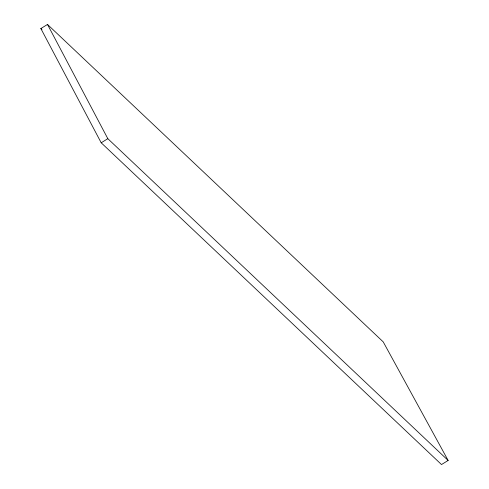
<?xml version="1.0" encoding="UTF-8"?>
<svg xmlns="http://www.w3.org/2000/svg" width="489" height="489" viewBox="0 0 489 489"><rect width="100%" height="100%" fill="white"/><g stroke="black" fill="none" stroke-linecap="round" stroke-linejoin="round"><path stroke-width="0.73" d="M40.862 28.545L47.5 24.45L383.217 341.878L448.138 460.455L441.5 464.55L101.192 142.782L40.862 28.545L41.975 29.597M101.192 142.782L107.825 138.687L448.138 460.455M47.5 24.45L107.825 138.687"/></g></svg>
